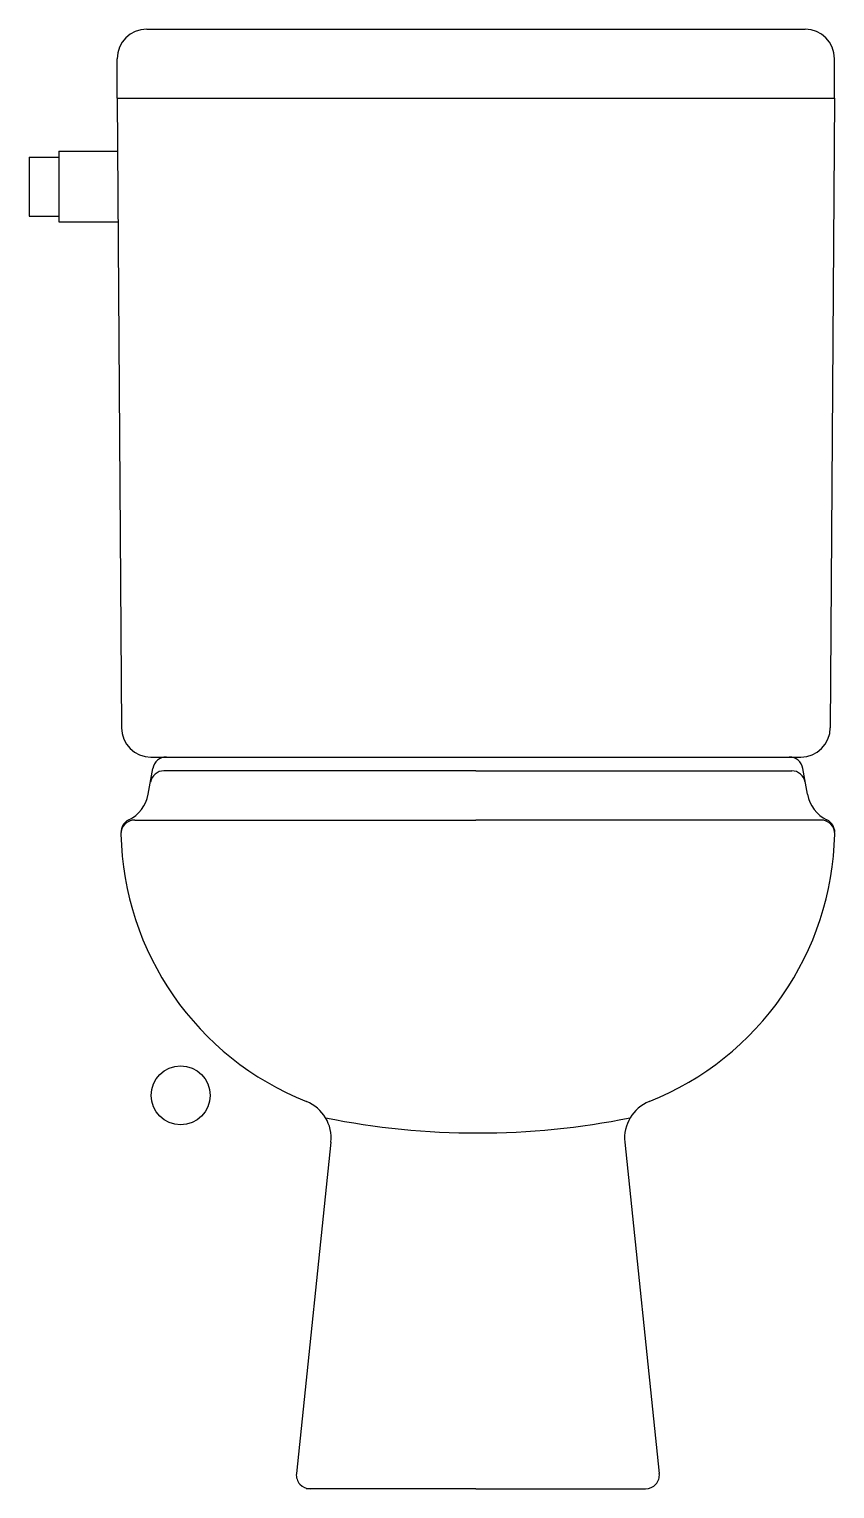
# Model space of a CAD drawing. Extents: x 1436 to 1845, y 1289 to 2031.
import ezdxf

# ---------------------------------------------------------------- set-up
doc = ezdxf.new("R2010")
doc.units = 0
doc.header["$LTSCALE"] = 50
doc.layers.add('FINA', color=6, linetype='CONTINUOUS')
doc.layers.add('GROSSA', color=3, linetype='CONTINUOUS')

msp = doc.modelspace()

# ---------------------------------------------------------------- linework, layer by layer
at = {"layer": 'FINA', "color": 0, "linetype": 'CONTINUOUS'}
for p in [(1489.43, 1628.83), (1838.13, 1628.83)]:
    msp.add_line(p, (1662.78, 1628.83), dxfattribs=at)
msp.add_circle((1512.78, 1488.85), 15, dxfattribs=at)
for centre, radius, start, end in [((1489.43, 1621.83), 7, 90, 181.25665), ((1838.13, 1621.83), 7, 358.74335, 90), ((1663.78, 1861.64), 391.9, 258.60679, 281.39321)]:
    msp.add_arc(centre, radius, start, end, dxfattribs=at)
at = {"layer": 'GROSSA', "color": 0, "linetype": 'CONTINUOUS'}
for p, q in [((1495.52, 2030.85), (1830.05, 2030.85)), ((1480.52, 1995.85), (1480.52, 2015.85)), ((1845.05, 1995.85), (1845.05, 2015.85)), ((1480.52, 1995.85), (1845.05, 1995.85)), ((1480.52, 1995.85), (1482.68, 1675.75)), ((1495.52, 1995.95), (1495.52, 1995.85)), ((1830.05, 1995.95), (1830.05, 1995.85)), ((1845.05, 1995.85), (1842.88, 1675.75)), ((1450.82, 1968.85), (1450.82, 1932.85)), ((1450.82, 1968.85), (1480.82, 1968.85)), ((1435.82, 1965.85), (1435.82, 1935.85)), ((1435.82, 1965.85), (1450.82, 1965.85)), ((1435.82, 1935.85), (1450.82, 1935.85)), ((1450.82, 1932.85), (1480.95, 1932.85)), ((1496.32, 1641.95), (1498.63, 1655.07)), ((1497.68, 1660.85), (1827.88, 1660.85)), ((1831.25, 1641.95), (1828.93, 1655.07)), ((1662.78, 1653.85), (1504.29, 1653.85)), ((1662.78, 1653.85), (1823.27, 1653.85)), ((1589.14, 1465.06), (1571.59, 1296.58)), ((1738.43, 1465.06), (1755.98, 1296.58)), ((1662.78, 1288.85), (1576.55, 1288.85)), ((1662.78, 1288.85), (1749.02, 1288.85))]:
    msp.add_line(p, q, dxfattribs=at)
for centre, radius, start, end in [((1495.52, 2015.85), 15, 90, 180), ((1830.05, 2015.85), 15, 0, 90), ((1497.68, 1675.85), 15, 180.38713, 270), ((1827.88, 1675.85), 15, 270, 359.61287), ((1505.53, 1653.85), 7, 90, 170), ((1822.04, 1653.85), 7, 10, 90), ((1504.29, 1646.85), 7, 90, 170), ((1823.27, 1646.85), 7, 10, 90), ((1478.59, 1645.08), 18, 295.65372, 350), ((1848.97, 1645.08), 18, 190, 244.34628), ((1489.42, 1622.54), 7, 115.65372, 180.96892), ((1838.15, 1622.54), 7, 359.03108, 64.34628), ((1632.4, 1624.96), 150, 181.25665, 248.19304), ((1695.17, 1624.96), 150, 291.80696, 358.74335), ((1569.25, 1467.13), 20, 354.05314, 68.19304), ((1758.32, 1467.13), 20, 111.80696, 185.94686), ((1578.55, 1295.85), 7, 174.05314, 270), ((1749.02, 1295.85), 7, 270, 5.94686)]:
    msp.add_arc(centre, radius, start, end, dxfattribs=at)

doc.saveas('drawing.dxf')
